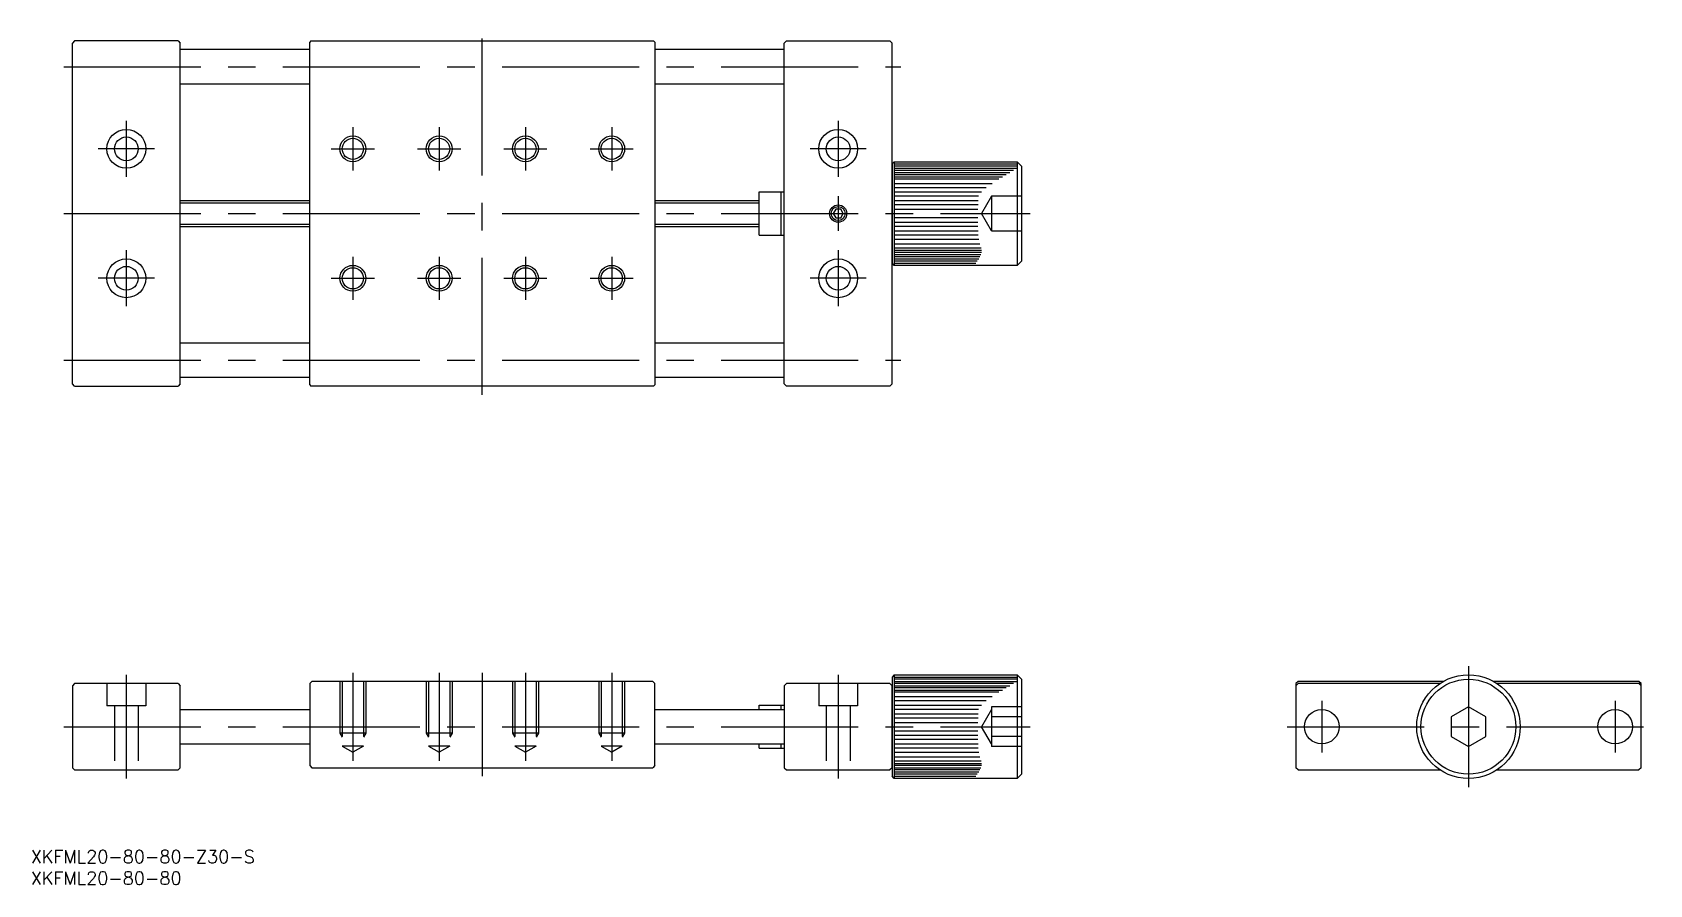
# Model space of a CAD drawing. Extents: x -333 to 42, y -37 to 161.
import ezdxf

# ---------------------------------------------------------------- set-up
doc = ezdxf.new("R2010")
doc.units = 0
doc.linetypes.add('CENTER', pattern=[50.8, 31.75, -6.35, 6.35, -6.35])
doc.linetypes.add('DASHED', pattern=[19.05, 12.7, -6.35])
doc.layers.get('0').update_dxf_attribs({"linetype": 'CONTINUOUS'})
doc.layers.add('CENTER', color=1, linetype='CONTINUOUS')
doc.styles.get("Standard").update_dxf_attribs({"font": 'txt.shx', "height": 3, "bigfont": 'bigfont.shx'})

msp = doc.modelspace()

# ---------------------------------------------------------------- linework, layer by layer
at = {"color": 7, "linetype": 'CONTINUOUS'}
for p, q in [((-323.09, 158.93), (-323.59, 158.43)), ((-323.59, 79.43), (-323.59, 158.43)), ((-299.09, 158.93), (-323.09, 158.93)), ((-299.09, 158.93), (-298.59, 158.43)), ((-298.59, 79.43), (-298.59, 158.43)), ((-268.29, 158.93), (-268.59, 158.63)), ((-268.59, 79.23), (-268.59, 158.63)), ((-268.29, 158.93), (-188.89, 158.93)), ((-188.59, 158.63), (-188.89, 158.93)), ((-188.59, 158.63), (-188.59, 79.23)), ((-158.09, 158.93), (-158.59, 158.43)), ((-158.59, 79.43), (-158.59, 158.43)), ((-158.09, 158.93), (-134.09, 158.93)), ((-134.09, 158.93), (-133.59, 158.43)), ((-133.59, 79.43), (-133.59, 158.43)), ((-268.59, 156.93), (-298.59, 156.93)), ((-158.59, 156.93), (-188.59, 156.93)), ((-268.59, 148.93), (-298.59, 148.93)), ((-158.59, 148.93), (-188.59, 148.93)), ((-133.09, 130.93), (-133.59, 130.43)), ((-133.59, 130.43), (-133.59, 107.43)), ((-133.09, 130.93), (-104.59, 130.93)), ((-133.09, 130.93), (-133.09, 106.93)), ((-133.09, 130.43), (-104.59, 130.43)), ((-104.59, 129.93), (-133.09, 129.93)), ((-133.09, 129.43), (-104.59, 129.43)), ((-105.46, 128.93), (-133.09, 128.93)), ((-133.09, 128.43), (-106.32, 128.43)), ((-107.17, 127.93), (-133.09, 127.93)), ((-104.59, 130.93), (-104.59, 106.93)), ((-103.59, 129.93), (-104.59, 130.93)), ((-103.59, 129.93), (-103.59, 107.93)), ((-164.39, 113.93), (-164.39, 123.93)), ((-164.39, 123.93), (-159.29, 123.93)), ((-159.29, 113.93), (-159.29, 123.93)), ((-159.29, 123.93), (-158.59, 123.93)), ((-133.09, 127.43), (-108, 127.43)), ((-108.82, 126.93), (-133.09, 126.93)), ((-133.09, 125.93), (-110.37, 125.93)), ((-111.78, 124.93), (-133.09, 124.93)), ((-133.09, 123.93), (-112.89, 123.93)), ((-298.59, 121.93), (-268.59, 121.93)), ((-188.59, 121.93), (-164.39, 121.93)), ((-113.53, 122.93), (-133.09, 122.93)), ((-133.09, 121.93), (-113.63, 121.93)), ((-113.68, 120.93), (-133.09, 120.93)), ((-146.66, 119.93), (-147.24, 118.93)), ((-147.24, 118.93), (-146.66, 117.93)), ((-145.51, 119.93), (-146.66, 119.93)), ((-146.66, 117.93), (-145.51, 117.93)), ((-144.93, 118.93), (-145.51, 119.93)), ((-145.51, 117.93), (-144.93, 118.93)), ((-133.09, 119.93), (-113.71, 119.93)), ((-113.72, 117.93), (-133.09, 117.93)), ((-133.09, 116.93), (-113.72, 116.93)), ((-298.59, 115.93), (-268.59, 115.93)), ((-188.59, 115.93), (-164.39, 115.93)), ((-164.39, 113.93), (-159.29, 113.93)), ((-159.29, 113.93), (-158.59, 113.93)), ((-113.7, 115.93), (-133.09, 115.93)), ((-133.09, 114.93), (-113.68, 114.93)), ((-113.63, 113.93), (-133.09, 113.93)), ((-113.51, 112.93), (-133.09, 112.93)), ((-133.09, 111.93), (-113.25, 111.93)), ((-112.96, 110.93), (-133.09, 110.93)), ((-133.09, 110.43), (-112.88, 110.43)), ((-112.89, 109.93), (-133.09, 109.93)), ((-133.09, 109.43), (-113.02, 109.43)), ((-113.23, 108.93), (-133.09, 108.93)), ((-133.09, 106.93), (-133.59, 107.43)), ((-133.09, 108.43), (-113.51, 108.43)), ((-113.85, 107.93), (-133.09, 107.93)), ((-133.09, 107.43), (-114.21, 107.43)), ((-104.59, 106.93), (-133.09, 106.93)), ((-104.59, 106.93), (-103.59, 107.93)), ((-268.59, 88.93), (-298.59, 88.93)), ((-158.59, 88.93), (-188.59, 88.93)), ((-323.09, 78.93), (-323.59, 79.43)), ((-323.09, 78.93), (-299.09, 78.93)), ((-298.59, 79.43), (-299.09, 78.93)), ((-268.59, 80.93), (-298.59, 80.93)), ((-268.59, 79.23), (-268.29, 78.93)), ((-188.89, 78.93), (-268.29, 78.93)), ((-188.59, 79.23), (-188.89, 78.93)), ((-158.59, 80.93), (-188.59, 80.93)), ((-158.09, 78.93), (-158.59, 79.43)), ((-134.09, 78.93), (-158.09, 78.93)), ((-133.59, 79.43), (-134.09, 78.93)), ((-133.09, 12), (-133.59, 11.5)), ((-133.59, 11.5), (-133.59, -11.5)), ((-133.09, 12), (-104.59, 12)), ((-133.09, 12), (-133.09, -12)), ((-133.09, 11.5), (-104.59, 11.5)), ((-104.59, 12), (-104.59, -12)), ((-103.59, 11), (-104.59, 12)), ((-323.09, 10), (-323.59, 9.5)), ((-323.59, 9.5), (-323.59, -9.5)), ((-299.09, 10), (-323.09, 10)), ((-299.09, 10), (-298.59, 9.5)), ((-298.59, -9.5), (-298.59, 9.5)), ((-268.09, 10.5), (-268.59, 10)), ((-268.59, 10), (-268.59, -9)), ((-189.09, 10.5), (-268.09, 10.5)), ((-189.09, 10.5), (-188.59, 10)), ((-188.59, -9), (-188.59, 10)), ((-158.59, 9.5), (-158.09, 10)), ((-158.59, 9.5), (-158.59, -9.5)), ((-134.09, 10), (-158.09, 10)), ((-134.09, 10), (-133.59, 9.5)), ((-133.59, -9.5), (-133.59, 9.5)), ((-104.59, 11), (-133.09, 11)), ((-133.09, 10.5), (-104.59, 10.5)), ((-105.46, 10), (-133.09, 10)), ((-133.09, 9.5), (-106.32, 9.5)), ((-107.17, 9), (-133.09, 9)), ((-133.09, 8.5), (-108, 8.5)), ((-108.82, 8), (-133.09, 8)), ((-103.59, 11), (-103.59, -11)), ((-39.5, 10.5), (-40, 10)), ((-40, 10), (-40, -9.5)), ((-39.5, 10), (-40, 9.5)), ((-5.81, 10.5), (-39.5, 10.5)), ((-6.63, 10), (-39.5, 10)), ((39.5, 10.5), (5.81, 10.5)), ((40, 10), (6.63, 10)), ((40, 10), (39.5, 10.5)), ((39.5, 10), (40, 9.5)), ((40, -9.5), (40, 10)), ((-298.59, 4), (-268.59, 4)), ((-188.59, 4), (-158.59, 4)), ((-164.39, 4), (-164.39, 5)), ((-164.39, 5), (-159.29, 5)), ((-159.29, 4), (-159.29, 5)), ((-159.29, 5), (-158.59, 5)), ((-133.09, 7), (-110.37, 7)), ((-111.78, 6), (-133.09, 6)), ((-133.09, 5), (-112.89, 5)), ((-113.53, 4), (-133.09, 4)), ((0, 4.62), (-4, 2.31)), ((4, 2.31), (0, 4.62)), ((-133.09, 3), (-113.63, 3)), ((-113.68, 2), (-133.09, 2)), ((-133.09, 1), (-113.71, 1)), ((-4, 2.31), (-4, -2.31)), ((4, -2.31), (4, 2.31)), ((-113.72, -1), (-133.09, -1)), ((-133.09, -2), (-113.72, -2)), ((-113.7, -3), (-133.09, -3)), ((-4, -2.31), (0, -4.62)), ((0, -4.62), (4, -2.31)), ((-298.59, -4), (-268.59, -4)), ((-188.59, -4), (-158.59, -4)), ((-164.39, -5), (-164.39, -4)), ((-164.39, -5), (-159.29, -5)), ((-159.29, -5), (-159.29, -4)), ((-159.29, -5), (-158.59, -5)), ((-133.09, -4), (-113.68, -4)), ((-113.63, -5), (-133.09, -5)), ((-113.51, -6), (-133.09, -6)), ((-133.09, -7), (-113.25, -7)), ((-323.09, -10), (-323.59, -9.5)), ((-323.09, -10), (-299.09, -10)), ((-298.59, -9.5), (-299.09, -10)), ((-268.59, -9), (-268.09, -9.5)), ((-268.09, -9.5), (-189.09, -9.5)), ((-188.59, -9), (-189.09, -9.5)), ((-158.59, -9.5), (-158.09, -10)), ((-158.09, -10), (-134.09, -10)), ((-133.59, -9.5), (-134.09, -10)), ((-112.96, -8), (-133.09, -8)), ((-133.09, -8.5), (-112.88, -8.5)), ((-112.89, -9), (-133.09, -9)), ((-133.09, -9.5), (-113.02, -9.5)), ((-113.23, -10), (-133.09, -10)), ((-133.09, -10.5), (-113.51, -10.5)), ((-113.85, -11), (-133.09, -11)), ((-104.59, -12), (-103.59, -11)), ((-39.5, -10), (-40, -9.5)), ((-39.5, -10), (-6.63, -10)), ((6.63, -10), (39.5, -10)), ((40, -9.5), (39.5, -10)), ((-133.09, -12), (-133.59, -11.5)), ((-133.09, -11.5), (-114.21, -11.5)), ((-104.59, -12), (-133.09, -12))]:
    msp.add_line(p, q, dxfattribs=at)
at = {"color": 3, "linetype": 'CONTINUOUS'}
for p, q in [((-298.59, 121.39), (-268.59, 121.39)), ((-188.59, 121.39), (-164.39, 121.39)), ((-298.59, 116.47), (-268.59, 116.47)), ((-188.59, 116.47), (-164.39, 116.47))]:
    msp.add_line(p, q, dxfattribs=at)
at = {"color": 3, "linetype": 'DASHED'}
for p, q in [((-110.59, 122.93), (-112.9, 118.93)), ((-103.59, 122.93), (-110.59, 122.93)), ((-110.59, 122.93), (-110.59, 114.93)), ((-110.59, 114.93), (-112.9, 118.93)), ((-110.59, 118.93), (-103.59, 118.93)), ((-110.59, 114.93), (-103.59, 114.93)), ((-315.59, 10), (-315.59, 4.8)), ((-306.59, 10), (-306.59, 4.8)), ((-261.59, 10.5), (-261.59, -1.5)), ((-261.05, 10.5), (-261.05, -4.5)), ((-256.13, 10.5), (-256.13, -4.5)), ((-255.59, 10.5), (-255.59, -1.5)), ((-241.59, 10.5), (-241.59, -1.5)), ((-241.05, 10.5), (-241.05, -4.5)), ((-236.13, 10.5), (-236.13, -4.5)), ((-235.59, 10.5), (-235.59, -1.5)), ((-221.59, 10.5), (-221.59, -1.5)), ((-221.05, 10.5), (-221.05, -4.5)), ((-216.13, 10.5), (-216.13, -4.5)), ((-215.59, 10.5), (-215.59, -1.5)), ((-201.59, 10.5), (-201.59, -1.5)), ((-201.05, 10.5), (-201.05, -4.5)), ((-196.13, 10.5), (-196.13, -4.5)), ((-195.59, 10.5), (-195.59, -1.5)), ((-150.59, 10), (-150.59, 4.8)), ((-141.59, 10), (-141.59, 4.8)), ((-306.59, 4.8), (-315.59, 4.8)), ((-313.84, 4.8), (-313.84, -10)), ((-308.34, 4.8), (-308.34, -10)), ((-141.59, 4.8), (-150.59, 4.8)), ((-148.84, 4.8), (-148.84, -10)), ((-143.34, 4.8), (-143.34, -10)), ((-110.59, 4), (-112.9, 0)), ((-110.59, 4.62), (-110.59, -4.62)), ((-103.59, 4.62), (-110.59, 4.62)), ((-103.59, 2.31), (-110.59, 2.31)), ((-255.59, -1.5), (-261.59, -1.5)), ((-261.59, -1.5), (-261.05, -2.44)), ((-255.59, -1.5), (-256.13, -2.44)), ((-235.59, -1.5), (-241.59, -1.5)), ((-241.59, -1.5), (-241.05, -2.44)), ((-235.59, -1.5), (-236.13, -2.44)), ((-215.59, -1.5), (-221.59, -1.5)), ((-221.59, -1.5), (-221.05, -2.44)), ((-215.59, -1.5), (-216.13, -2.44)), ((-195.59, -1.5), (-201.59, -1.5)), ((-201.59, -1.5), (-201.05, -2.44)), ((-195.59, -1.5), (-196.13, -2.44)), ((-110.59, -4), (-112.9, 0)), ((-103.59, -2.31), (-110.59, -2.31)), ((-256.13, -4.5), (-261.05, -4.5)), ((-261.05, -4.5), (-258.59, -5.92)), ((-256.13, -4.5), (-258.59, -5.92)), ((-236.13, -4.5), (-241.05, -4.5)), ((-241.05, -4.5), (-238.59, -5.92)), ((-236.13, -4.5), (-238.59, -5.92)), ((-216.13, -4.5), (-221.05, -4.5)), ((-221.05, -4.5), (-218.59, -5.92)), ((-216.13, -4.5), (-218.59, -5.92)), ((-196.13, -4.5), (-201.05, -4.5)), ((-201.05, -4.5), (-198.59, -5.92)), ((-196.13, -4.5), (-198.59, -5.92)), ((-103.59, -4.62), (-110.59, -4.62))]:
    msp.add_line(p, q, dxfattribs=at)
at = {"color": 7, "linetype": 'CONTINUOUS'}
for centre, radius in [((-311.09, 133.93), 4.5), ((-311.09, 133.93), 2.75), ((-258.59, 133.93), 2.46), ((-238.59, 133.93), 2.46), ((-218.59, 133.93), 2.46), ((-198.59, 133.93), 2.46), ((-146.09, 133.93), 4.5), ((-146.09, 133.93), 2.75), ((-146.09, 118.93), 1.62), ((-311.09, 103.93), 4.5), ((-311.09, 103.93), 2.75), ((-258.59, 103.93), 2.46), ((-238.59, 103.93), 2.46), ((-218.59, 103.93), 2.46), ((-198.59, 103.93), 2.46), ((-146.09, 103.93), 4.5), ((-146.09, 103.93), 2.75), ((0, 0), 12), ((0, 0), 11), ((-34, 0), 4), ((34, 0), 4)]:
    msp.add_circle(centre, radius, dxfattribs=at)
at = {"color": 3, "linetype": 'CONTINUOUS'}
for centre, radius in [((-258.59, 133.93), 3), ((-238.59, 133.93), 3), ((-218.59, 133.93), 3), ((-198.59, 133.93), 3), ((-146.09, 118.93), 2), ((-258.59, 103.93), 3), ((-238.59, 103.93), 3), ((-218.59, 103.93), 3), ((-198.59, 103.93), 3)]:
    msp.add_circle(centre, radius, dxfattribs=at)
at = {"layer": 'CENTER', "color": 1, "linetype": 'CENTER'}
for p, q in [((-228.59, 76.93), (-228.59, 160.93)), ((-325.59, 152.93), (-131.59, 152.93)), ((-311.09, 140.43), (-311.09, 127.43)), ((-258.59, 138.93), (-258.59, 128.93)), ((-238.59, 138.93), (-238.59, 128.93)), ((-218.59, 138.93), (-218.59, 128.93)), ((-198.59, 138.93), (-198.59, 128.93)), ((-146.09, 140.43), (-146.09, 127.43)), ((-304.59, 133.93), (-317.59, 133.93)), ((-263.59, 133.93), (-253.59, 133.93)), ((-243.59, 133.93), (-233.59, 133.93)), ((-223.59, 133.93), (-213.59, 133.93)), ((-203.59, 133.93), (-193.59, 133.93)), ((-139.59, 133.93), (-152.59, 133.93)), ((-146.09, 122.93), (-146.09, 114.93)), ((-325.59, 118.93), (-101.59, 118.93)), ((-311.09, 110.43), (-311.09, 97.43)), ((-258.59, 108.93), (-258.59, 98.93)), ((-238.59, 108.93), (-238.59, 98.93)), ((-218.59, 108.93), (-218.59, 98.93)), ((-198.59, 108.93), (-198.59, 98.93)), ((-146.09, 110.43), (-146.09, 97.43)), ((-304.59, 103.93), (-317.59, 103.93)), ((-263.59, 103.93), (-253.59, 103.93)), ((-243.59, 103.93), (-233.59, 103.93)), ((-223.59, 103.93), (-213.59, 103.93)), ((-203.59, 103.93), (-193.59, 103.93)), ((-139.59, 103.93), (-152.59, 103.93)), ((-325.59, 84.93), (-131.59, 84.93)), ((-311.09, 12), (-311.09, -12)), ((-258.59, 12.5), (-258.59, -7.92)), ((-238.59, 12.5), (-238.59, -7.92)), ((-228.59, 12.5), (-228.59, -11.5)), ((-218.59, 12.5), (-218.59, -7.92)), ((-198.59, 12.5), (-198.59, -7.92)), ((-146.09, 12), (-146.09, -12)), ((0, 14), (0, -14)), ((-34, 6), (-34, -6)), ((34, 6), (34, -6)), ((-325.59, 0), (-101.59, 0)), ((-42, 0), (42, 0))]:
    msp.add_line(p, q, dxfattribs=at)

# ---------------------------------------------------------------- texts
at = {"color": 7, "linetype": 'CONTINUOUS'}
for s, p in [('XKFML20-80-80-Z30-S', (-333.26, -31.61)), ('XKFML20-80-80', (-333.26, -36.61))]:
    msp.add_text(s, height=3, dxfattribs=at).set_placement(p)

doc.saveas('drawing.dxf')
